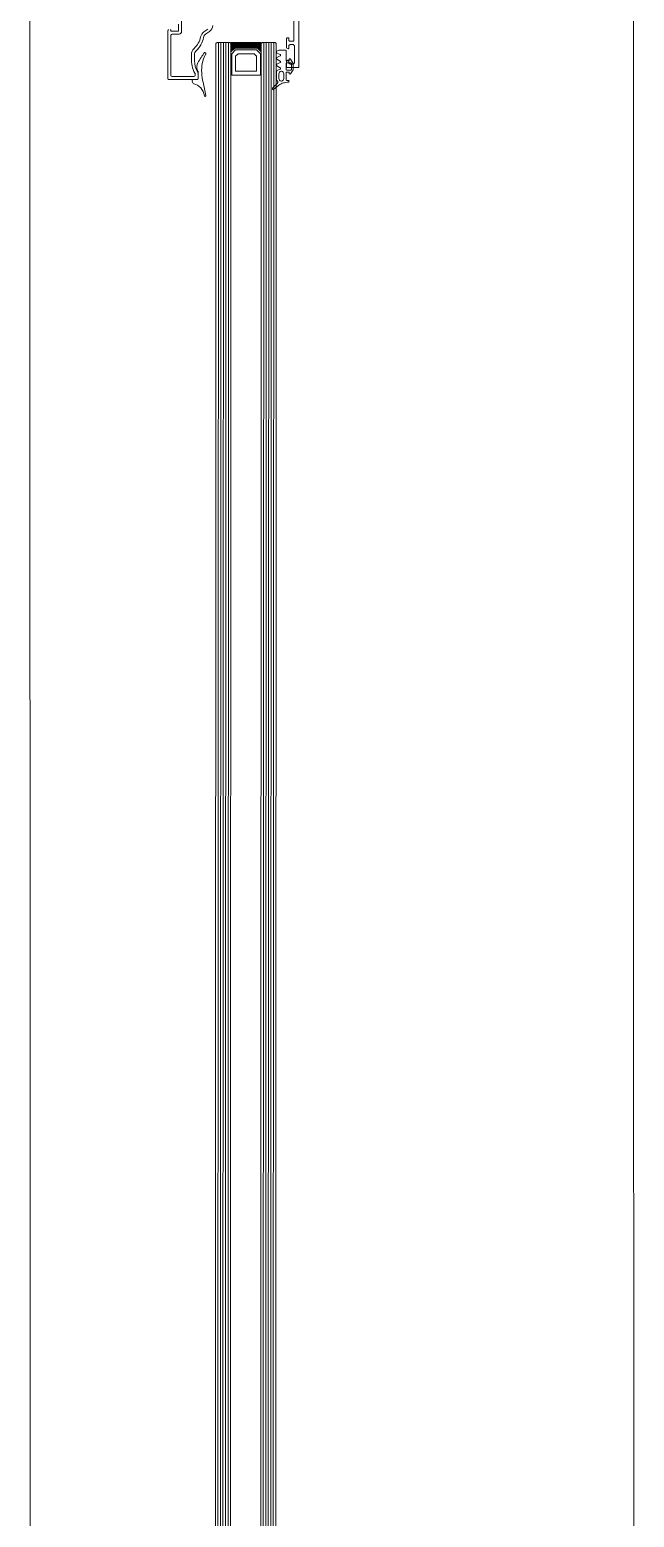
# Model space of a CAD drawing. Header units: centimetres. Extents: x 118932 to 154602, y -32682 to -23521.
# Drawn here: x 129077.4 to 129101.5, y -27809 to -27749.9 of the extents above; entities that cross this region are included whole.
import ezdxf

# ---------------------------------------------------------------- set-up
doc = ezdxf.new("R2010")
doc.units = ezdxf.units.CM
doc.header["$LTSCALE"] = 50
doc.header["$MEASUREMENT"] = 0
doc.layers.add('GEN_02_TF_Pencere', color=7, linetype='Continuous', lineweight=9, true_color=0x6093ac)
doc.layers.add('GEN_05_ML_Mermer', color=7, linetype='Continuous', lineweight=9, true_color=0x9d8692)

# ---------------------------------------------------------------- blocks, each defined once
blk = doc.blocks.new('P18__')
at = {"layer": 'GEN_02_TF_Pencere'}
for p, q in [((101.664, 5.701), (101.702, 5.701)), ((101.702, 5.701), (101.702, 5.701)), ((101.732, 5.676), (101.732, 5.491)), ((101.762, 5.466), (102.023, 5.466)), ((102.072, 5.477), (102.092, 5.486)), ((103.162, 4.76), (5.282, 4.79)), ((102.76, 5.16), (102.747, 5.162)), ((103.162, 4.76), (103.212, 4.709)), ((103.211, 4.259), (5.281, 4.29)), ((103.211, 4.159), (5.281, 4.19)), ((103.212, 4.659), (5.282, 4.69)), ((103.212, 4.559), (5.282, 4.59)), ((103.212, 4.459), (5.282, 4.49)), ((103.212, 4.359), (5.282, 4.39)), ((103.211, 4.159), (102.836, 4.16)), ((102.836, 4.16), (102.986, 4.01)), ((102.851, 4.16), (102.851, 4.145)), ((102.891, 4.16), (102.891, 4.105)), ((102.931, 4.16), (102.931, 4.065)), ((102.971, 4.16), (102.971, 4.025)), ((103.011, 4.16), (103.011, 2.96)), ((103.051, 4.16), (103.051, 2.96)), ((103.091, 4.16), (103.091, 2.96)), ((103.131, 4.16), (103.131, 2.96)), ((103.211, 4.209), (103.161, 4.16)), ((103.171, 4.16), (103.171, 2.96)), ((103.212, 4.709), (103.211, 4.209)), ((103.211, 2.959), (103.211, 4.159)), ((103.211, 4.159), (103.211, 4.159)), ((103.211, 4.159), (103.211, 2.959)), ((101.911, 2.99), (101.911, 4.13)), ((101.911, 4.13), (102.761, 4.13)), ((102.061, 3.14), (102.061, 3.98)), ((102.061, 3.98), (102.661, 3.98)), ((102.661, 3.98), (102.761, 3.88)), ((102.761, 4.13), (102.911, 3.98)), ((102.761, 3.88), (102.761, 3.24)), ((102.911, 3.98), (102.911, 3.14)), ((102.986, 4.01), (102.986, 3.11)), ((103.211, 2.959), (5.281, 2.99)), ((102.761, 2.99), (101.911, 2.99)), ((102.661, 3.14), (102.061, 3.14)), ((102.761, 3.24), (102.661, 3.14)), ((102.911, 3.14), (102.761, 2.99)), ((102.986, 3.11), (102.836, 2.96)), ((102.836, 2.96), (103.211, 2.959)), ((102.851, 2.975), (102.851, 2.96)), ((102.891, 3.015), (102.891, 2.96)), ((102.931, 3.055), (102.931, 2.96)), ((102.971, 3.095), (102.971, 2.96)), ((103.161, 2.96), (103.211, 2.909)), ((103.211, 2.859), (5.281, 2.89)), ((103.211, 2.759), (5.281, 2.79)), ((103.211, 2.659), (5.281, 2.69)), ((103.211, 2.559), (5.281, 2.59)), ((103.211, 2.459), (5.281, 2.49)), ((103.161, 2.36), (5.281, 2.39)), ((101.334, 2.468), (101.512, 2.252)), ((101.597, 2.308), (101.386, 2.507)), ((103.211, 2.409), (103.161, 2.36)), ((103.211, 2.909), (103.211, 2.409)), ((101.676, 2.149), (101.676, 2.168)), ((101.696, 1.878), (101.696, 1.939)), ((101.726, 1.965), (102.026, 1.965)), ((102.01, 2.354), (101.756, 2.354)), ((101.775, 2.256), (101.961, 2.256)), ((101.961, 2.061), (101.776, 2.061)), ((101.963, 1.787), (102.126, 1.683)), ((102.026, 1.851), (101.986, 1.851)), ((102.026, 1.965), (102.026, 1.851)), ((102.061, 2.168), (102.061, 2.149)), ((102.061, 2.168), (102.061, 2.168)), ((102.143, 2.203), (102.104, 2.296)), ((102.104, 2.296), (102.104, 2.296)), ((102.106, 1.78), (102.106, 1.939)), ((102.115, 1.958), (102.115, 1.958)), ((102.136, 1.965), (102.366, 1.966)), ((102.276, 2.34), (102.197, 2.2)), ((102.407, 2.203), (102.351, 2.336)), ((102.376, 1.683), (102.539, 1.787)), ((102.396, 1.939), (102.396, 1.78)), ((102.54, 2.34), (102.462, 2.2)), ((102.476, 1.851), (102.476, 1.966)), ((102.476, 1.966), (102.871, 1.966)), ((102.516, 1.851), (102.476, 1.851)), ((102.671, 2.204), (102.616, 2.337)), ((102.782, 2.337), (102.727, 2.204)), ((102.89, 2.283), (102.858, 2.34)), ((102.901, 1.992), (102.901, 2.243)), ((102.126, 1.683), (102.376, 1.683)), ((102.366, 1.754), (102.136, 1.754))]:
    blk.add_line(p, q, dxfattribs=at)
at = {"layer": 'GEN_02_TF_Pencere', "extrusion": (0, 0, -1)}
for points in [[(-103.712, 6.575, 0.41421), (-103.682, 6.545), (-103.662, 6.545), (-103.662, 6.245), (-103.932, 6.245)], [(-104.146, 6.125), (-103.642, 6.125, 0.414213), (-103.542, 6.225), (-103.542, 6.495, -0.414213), (-103.492, 6.545), (-101.902, 6.546, -0.414213), (-101.852, 6.496), (-101.852, 5.636, -0.414213), (-101.902, 5.586), (-101.954, 5.586, -0.127549), (-101.988, 5.595, 0.13898), (-102.582, 5.735), (-102.731, 5.735, 0.215322), (-102.971, 5.626, -0.168624), (-103.428, 5.368, 0.197358), (-103.633, 5.236), (-103.74, 5.082, -0.244575)], [(-103.888, 4.885, 0.244575), (-103.642, 5.013), (-103.534, 5.168, -0.197358), (-103.406, 5.25, 0.168624), (-102.881, 5.547, -0.215322), (-102.731, 5.615), (-102.484, 5.615, -0.114883), (-102.048, 5.491, 0.126996), (-101.951, 5.466), (-101.762, 5.466, 0.414213), (-101.732, 5.496), (-101.732, 6.636, 0.414213), (-101.762, 6.666), (-101.762, 6.666), (-103.682, 6.665, 0.41421), (-103.712, 6.635)], [(-112.18, 1.454), (-102.24, 1.457, 0.414214), (-102.21, 1.487), (-102.211, 1.927, 0.414214), (-102.241, 1.957), (-102.441, 1.957, 0.414214), (-102.511, 1.887, 0.414214), (-102.481, 1.857), (-102.401, 1.857, -0.414214), (-102.351, 1.807), (-102.351, 1.687, -0.414214), (-102.401, 1.637), (-103.071, 1.637, -0.414214), (-103.121, 1.687), (-103.121, 1.807, -0.414214), (-103.071, 1.857), (-102.991, 1.857, 0.414214), (-102.961, 1.887, 0.414214), (-103.031, 1.957), (-103.341, 1.957, 0.414214), (-103.391, 1.907), (-103.391, 1.887, 0.414214), (-103.361, 1.857), (-103.291, 1.857, -0.414214), (-103.261, 1.827), (-103.261, 1.657), (-104.681, 1.657, -0.414214)]]:
    blk.add_lwpolyline(points, format="xyb", dxfattribs=at)
at = {"layer": 'GEN_02_TF_Pencere'}
for centre, major_axis, start_param, end_param in [((100.937, 5.734), (-0.64, 0), 1.805526, 2.955356), ((101.664, 5.617), (0.1, 0), 1.570967, 2.940044), ((102.076, 4.025), (1.549, 0), 1.378609, 1.866448), ((101.702, 5.676), (-0.03, 0), 3.141594, 4.712388), ((101.762, 5.491), (-0.03, 0), 0.000001, 1.570795), ((102.023, 5.55), (0.1, 0), -1.570782, -1.053513), ((102.236, 5.279), (0.286, 0), 0.956763, 2.099792), ((100.464, 2.984), (-3.543, 0.001), 3.990064, 4.134382), ((101.096, 5.187), (-0.03, 0), -1.226961, -0.000036), ((101.096, 5.187), (0.03, 0), 3.142037, 4.994419), ((99.285, 12.438), (-8.856, 0.003), 1.777943, 1.838474), ((102.211, 4.575), (-0.88, 0), 4.086507, 4.527649), ((102.757, 5.192), (-0.0382, 0), 0.629084, 1.300082), ((102.76, 5.202), (-0.05, 0), 1.57101, 3.466737)]:
    blk.add_ellipse(centre, major_axis=major_axis, ratio=0.839387, start_param=start_param, end_param=end_param, dxfattribs=at)
at = {"layer": 'GEN_02_TF_Pencere', "extrusion": (0, 0, -1)}
for centre, major_axis, start_param, end_param in [((101.362, 2.485), (-0.0344, 0), -0.614619, 2.340265), ((101.107, 1.993), (-0.5, 0), 2.512106, 2.949893), ((101.632, 2.341), (-0.0509, 0), 3.745027, 5.454025), ((97.34, 1.349), (-4.337, 0.001), 2.949895, 3.003759), ((101.666, 1.878), (-0.03, 0), 3.140437, 6.105223), ((101.756, 2.266), (0.1, 0), 3.745027, 4.711234), ((101.776, 2.168), (0.1, 0), 3.140436, 4.711234), ((101.776, 2.149), (-0.1, 0), 4.711232, 6.28203), ((101.726, 1.939), (-0.03, 0), -0.001157, 1.56964), ((101.986, 1.815), (-0.04, 0), -0.948289, 1.56964), ((101.961, 2.168), (-0.1, 0), 1.569641, 3.140438), ((101.961, 2.149), (-0.1, 0), 3.140436, 4.711234), ((102.01, 2.266), (0.1, 0), 4.711235, 5.320589), ((102.01, 2.266), (-0.1, 0), 2.178997, 2.788351), ((102.136, 1.939), (0.03, 0), 3.140439, 3.925836), ((102.136, 1.78), (-0.03, 0), 4.711233, 6.282031), ((102.136, 1.939), (0.03, 0), 3.925836, 4.711232), ((102.171, 2.212), (-0.03, 0), 3.628945, 5.929947), ((102.313, 2.323), (-0.0413, 0), 0.458705, 2.776142), ((102.366, 1.939), (0.03, 0), 4.711232, 6.282029), ((102.366, 1.78), (0.03, 0), -0.001157, 1.56964), ((102.435, 2.212), (0.03, 0), 0.487351, 2.788352), ((102.516, 1.816), (0.04, 0), 4.711234, 7.229163), ((102.577, 2.324), (-0.0413, 0), 0.458704, 2.776141), ((102.699, 2.213), (-0.03, 0), 3.490789, 5.931679), ((102.821, 2.324), (0.0413, 0), 3.504733, 5.82217), ((102.871, 1.992), (-0.03, 0), 3.140437, 4.711235), ((102.801, 2.243), (-0.1, 0), 2.680578, 3.140437)]:
    blk.add_ellipse(centre, major_axis=major_axis, ratio=0.881548, start_param=start_param, end_param=end_param, dxfattribs=at)
at = {"layer": 'GEN_05_ML_Mermer'}
blk.add_lwpolyline([(116.278, 12.161), (-118.72, 12.124), (-118.72, -11.876), (116.278, -11.839)], close=True, dxfattribs=at)
blk = doc.blocks.new('DOGRAMA LEVEL -1 C BLOK')
at = {"rotation": 90}
blk.add_blockref('P18__', (-270.858, 602.904, 0), dxfattribs=at)

msp = doc.modelspace()

# ---------------------------------------------------------------- block references
msp.add_blockref('DOGRAMA LEVEL -1 C BLOK', (129360.454, -28456.488))

doc.saveas('drawing.dxf')
